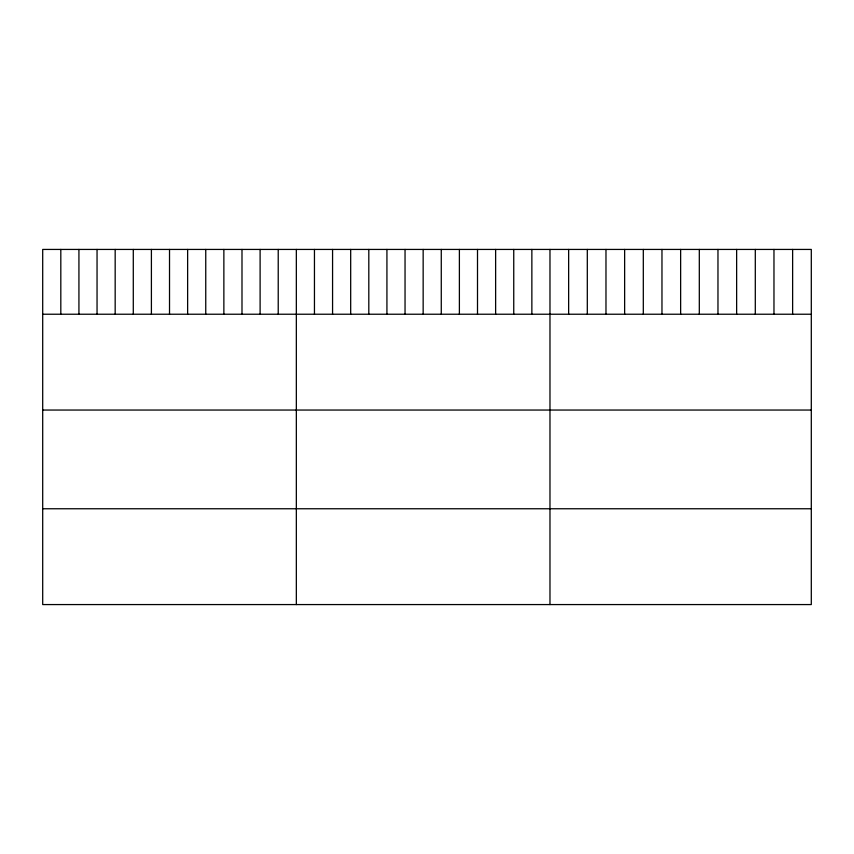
<?xml version="1.0" encoding="UTF-8"?>
<svg xmlns="http://www.w3.org/2000/svg" width="854" height="854" viewBox="0 0 854 854"><rect width="100%" height="100%" fill="white"/><g stroke="black" fill="none" stroke-linecap="round" stroke-linejoin="round"><path stroke-width="1.28" d="M811.3 314.229L811.3 604.568L42.7 604.568L42.7 249.432L811.3 249.432L811.3 314.229L42.7 314.229M42.7 410.048L811.3 410.048M42.7 508.76L811.3 508.76M792.629 249.432L792.629 314.229M773.97 249.432L773.97 314.229M755.299 249.432L755.299 314.229M736.639 249.432L736.639 314.229M717.968 249.432L717.968 314.229M699.309 249.432L699.309 314.229M680.638 249.432L680.638 314.229M661.967 249.432L661.967 314.229M643.308 249.432L643.308 314.229M624.637 249.432L624.637 314.229M605.977 249.432L605.977 314.229M587.306 249.432L587.306 314.229M568.647 249.432L568.647 314.229M549.976 249.432L549.976 604.568M531.861 249.432L531.861 314.229M513.745 249.432L513.745 314.229M495.63 249.432L495.63 314.229M477.503 249.432L477.503 314.229M459.388 249.432L459.388 314.229M441.272 249.432L441.272 314.229M423.157 249.432L423.157 314.229M405.042 249.432L405.042 314.229M386.926 249.432L386.926 314.229M368.811 249.432L368.811 314.229M350.684 249.432L350.684 314.229M332.569 249.432L332.569 314.229M314.453 249.432L314.453 314.229M296.338 249.432L296.338 604.568M278.223 249.432L278.223 314.229M260.107 249.432L260.107 314.229M241.992 249.432L241.992 314.229M223.865 249.432L223.865 314.229M205.75 249.432L205.75 314.229M187.634 249.432L187.634 314.229M169.519 249.432L169.519 314.229M151.404 249.432L151.404 314.229M133.288 249.432L133.288 314.229M115.173 249.432L115.173 314.229M97.046 249.432L97.046 314.229M78.931 249.432L78.931 314.229M60.815 249.432L60.815 314.229"/></g></svg>
